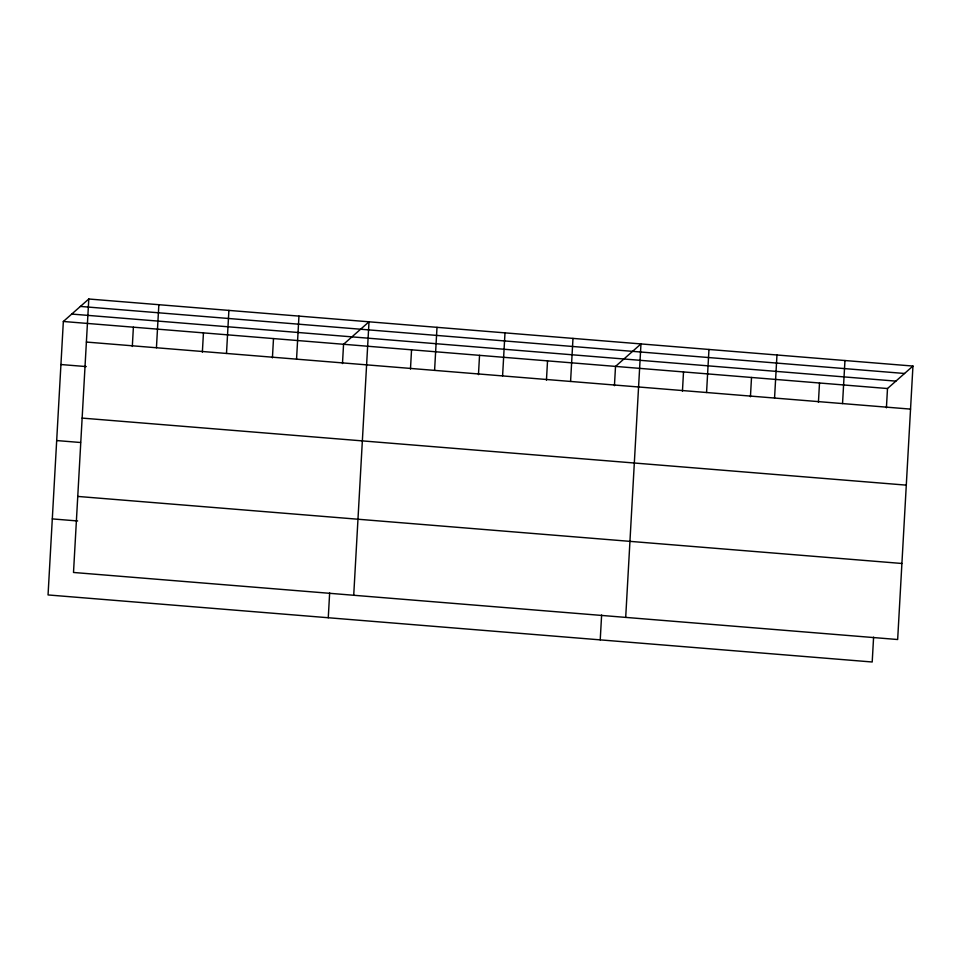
<?xml version="1.0" encoding="UTF-8"?>
<svg xmlns="http://www.w3.org/2000/svg" width="961" height="961" viewBox="0 0 961 961"><rect width="100%" height="100%" fill="white"/><g stroke="black" fill="none" stroke-linecap="round" stroke-linejoin="round"><path stroke-width="1.44" d="M88.796 299.003L73.504 572.468L897.658 639.521L912.95 366.057L88.796 299.003L63.342 321.479L48.05 594.943L872.204 661.997L873.597 637.131M132.318 346.477L133.387 327.184M156.439 347.75L158.853 304.709M202.363 352.17L203.444 332.878M226.496 353.456L228.898 310.403M272.419 357.876L273.501 338.572M296.553 359.15L298.955 316.109M328.266 617.743L329.647 592.877M342.476 363.57L343.558 344.278L369.012 321.803L353.72 595.267M410.467 369.108L411.548 349.804M434.588 370.381L437.003 327.341M478.458 374.634L479.539 355.342M502.591 375.919L504.993 332.866M546.449 380.172L547.53 360.868M570.582 381.445L572.984 338.404M600.229 639.87L601.622 615.004M614.439 385.697L615.52 366.405L640.975 343.93L625.695 617.394M682.442 391.235L683.511 371.931M706.563 392.508L708.966 349.468M750.433 396.761L751.514 377.469M774.554 398.046L776.968 354.993M818.424 402.299L819.505 382.995M842.545 403.572L844.959 360.531M886.414 407.824L887.496 388.532L912.95 366.057M80.4 306.427L904.553 373.481M71.739 314.067L895.892 381.121M63.342 321.479L887.496 388.532M86.382 342.056L910.547 409.11M60.927 364.531L86.274 366.585M82.141 418.095L906.295 485.137M56.687 440.558L80.532 442.504M77.757 496.429L901.911 563.482M52.302 518.904L77.637 520.97"/></g></svg>
